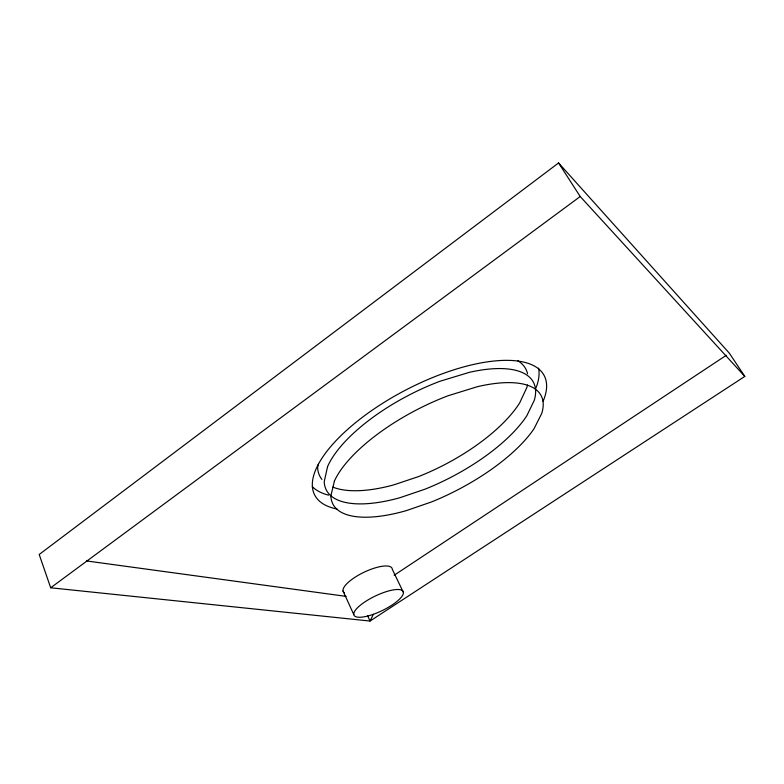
<?xml version="1.0" encoding="UTF-8"?>
<svg xmlns="http://www.w3.org/2000/svg" width="784" height="784" viewBox="0 0 784 784"><rect width="100%" height="100%" fill="white"/><g stroke="black" fill="none" stroke-linecap="round" stroke-linejoin="round"><path stroke-width="1.18" d="M318.333 464.265L317.638 467.617A116.081 47.275 -27.5 0 0 321.92 479.406M373.39 614.284L370.048 621.046L50.686 587.784L39.2 554.484L558.571 162.954L729.385 353.231L744.8 376.418L370.048 621.046L367.539 615.607M50.686 587.784L580.209 196.519L744.8 376.418M394.156 575.25L726.327 355.26M86.514 560.942L346.165 596.379M558.571 162.954L580.209 196.519M403.427 592.508A27.293 8.065 -25.7 0 0 365.746 601.328A27.293 8.065 -25.7 0 0 366.618 616.302A27.293 8.065 -25.7 0 0 403.427 592.508L392.314 569.311A27.048 8.536 -25.6 0 0 363.198 572.643A27.048 8.536 -25.6 0 0 344.333 592.861M343.039 591.009L353.809 614.607M337.1 509.041A129.36 51.176 -27.5 0 1 405.161 390.334A129.36 51.176 -27.5 0 1 543.145 401.153M538.549 368.137A128.645 52.44 -27.5 0 1 535.786 388.345M328.594 495.155A128.645 52.44 -27.5 0 1 312.297 486.639M527.485 384.973A116.081 47.275 -27.5 0 1 526.897 387.404L519.625 403.005A116.081 47.275 -27.5 0 1 418.421 476.633L393.49 484.963A116.081 47.275 -27.5 0 1 332.867 487.129M517.646 360.62A116.081 47.275 -27.5 0 1 527.554 373.752M327.575 466.607L324.223 481.66A116.728 46.138 -27.5 0 0 399.83 497.742L424.83 489.255A116.728 46.138 -27.5 0 0 526.828 415.745L534.286 400.33A116.728 46.138 -27.5 0 0 469.4 372.331L440.275 381.161A116.728 46.138 -27.5 0 0 327.575 466.607M334.405 481.053L330.887 495.86A117.384 44.962 -27.5 0 0 406.23 510.658L431.308 502.015A117.384 44.962 -27.5 0 0 534.09 428.623L541.754 413.403A117.384 44.962 -27.5 0 0 477.329 386.708L448.105 395.744A117.384 44.962 -27.5 0 0 334.405 481.053"/></g></svg>
